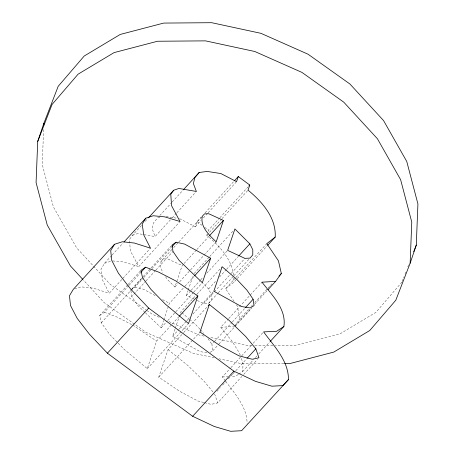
<?xml version="1.0" encoding="UTF-8"?>
<svg xmlns="http://www.w3.org/2000/svg" width="454" height="454" viewBox="0 0 454 454"><rect width="100%" height="100%" fill="white"/><g stroke="black" fill="none" stroke-linecap="round" stroke-linejoin="round"><path stroke-width="0.34" stroke-dasharray="2.27 1.7" d="M43.618 129.549L42.228 164.399L53.385 206.865L76.59 247.788L110.248 284.374L145.774 309.651M238.725 374.175L242.646 371.576L243.089 363.45L241.119 357.769M171.941 249.467L161.034 261.391L160.608 266.821L162.782 272.894M127.631 284.947L99.659 315.536L101.293 322.811L109.664 334.433L124.112 349.274L147.278 368.654L156.607 341.09L171.782 324.502M145.462 312.806L161.102 327.822L163.565 320.535M163.792 319.877L169.393 303.323L184.568 286.729M165.562 276.815L167.549 279.619L174.921 286.99L182.179 265.55L183.603 263.995M179.602 218.646L195.311 226.756L197.036 221.654L201.304 216.989M203.784 402.494L197.842 400.973L179.182 390.99L158.752 377.149L168.082 349.586L183.257 332.998M206.928 352.701L200.186 351.646L172.577 336.312L175.04 329.031M175.267 328.367L179.075 317.113M180.42 313.141L180.868 311.813L196.514 294.708M194.079 299.038L186.395 295.48L187.984 290.793M188.211 290.123L192.973 276.055M233.611 275.107C231.608 258.74 218.942 245.427 206.786 235.251L207.217 233.975M208.08 231.421L208.511 230.15L219.418 218.221M402.204 281.395L403.998 276.77M405.025 274.131L405.791 272.15M407.84 266.873L408.606 264.892M111.639 255.517L104.528 263.292L100.964 269.273L102.473 279.965L109.244 293.273L150.495 248.168M141.444 225.507L132.432 235.354L129.543 239.36L130.292 250.767L138.765 266.612L180.017 221.507M234.332 326.488L240.07 318.612L249.081 308.76M401.949 282.053L375.906 312.352L339.927 333.917L296.456 345.278L275.283 345.449M197.28 300.52L203.676 303.482L208.772 303.187L211.513 300.026L211.558 294.958L208.602 288.937L202.62 282.978M112.115 254.995L123.017 243.072M145.235 221.359L148.078 218.249M159.819 215.525L171.669 202.563M172.145 202.041L183.053 190.118M132.432 235.354L137.658 233.555L155.086 236.562L171.686 218.419M172.157 217.903L176.424 213.232M176.901 212.716L196.338 191.457M128.107 284.431L140.905 270.431M99.659 315.536L104.341 312.301L128.522 285.861M128.993 285.345L140.377 272.899M131.768 289.056L142.675 277.133M143.146 276.611L172.072 244.99M101.293 322.811L131.637 289.635M132.114 289.113L142.545 277.706M130.82 290.089L134.832 287.32L143.368 277.984M143.844 277.468L151.432 269.171M151.903 268.654L171.345 247.396M205.094 212.841L233.543 181.736M173.695 247.566L178.581 242.209M178.91 241.863L201.667 216.978M195.311 226.756L200.997 220.536M203.369 217.943L207.637 213.278M208.108 212.761L236.557 181.651M144.957 312.318L137.891 305.536L131.722 296.507L145.473 281.469M145.95 280.952L155.433 270.584M155.904 270.068L172.974 251.403M219.889 217.704L247.867 187.116M206.786 235.251L221.484 219.18M221.955 218.663L248.037 190.147M184.074 263.479L196.4 249.995M196.877 249.479L209.203 236.001M174.921 286.99L177.769 283.875M179.665 281.803L190.095 270.397M190.567 269.88L216.172 241.886M194.13 273.524L209.3 256.936M209.776 256.414L233.01 231.012M185.039 286.213L194.051 276.361M186.395 295.48L190.663 290.815M191.14 290.299L200.146 280.447M200.623 279.925L202.995 277.337M206.786 273.189L227.647 250.375M161.102 327.822L167.265 321.08M167.736 320.564L175.323 312.267M175.8 311.75L193.342 292.569M193.818 292.047L202.353 282.717M196.991 294.186L221.643 267.23M172.253 323.986L178.893 316.727M208.602 288.937L216.189 280.64M219.509 277.014L226.143 269.755M226.62 269.233L238.475 256.272M172.577 336.312L178.74 329.576M179.216 329.059L186.327 321.279M186.798 320.762L189.647 317.652M192.967 314.02L213.352 291.729M203.676 303.482L230.706 273.932M231.177 273.41L244.927 258.377M147.278 368.654L188.529 323.549M208.772 303.187L217.784 293.335M218.255 292.819L233.43 276.225M233.906 275.709L250.023 258.082M183.728 332.476L208.386 305.519M234.088 301.354L225.581 288.738L235.541 277.848M236.012 277.332L266.833 243.633M225.581 288.738L233.958 282.167L236.801 279.057M237.272 278.54L267.145 245.875M158.752 377.149L200.004 332.044M240.24 355.249L239.587 353.354L232.136 341.3L220.735 327.277L228.322 318.98M228.799 318.464L261.986 282.172M210.043 352.372L212.79 350.755L211.887 344.342L214.254 341.754M214.731 341.232L231.801 322.567M232.272 322.051L245.075 308.05M250.977 306.683L252.872 304.611M254.768 302.54L267.571 288.54M268.047 288.023L269.943 285.946M270.414 285.43L272.315 283.353M235.28 325.45L250.449 308.862M254.717 304.197L267.519 290.197M212.79 350.755L218.476 344.535M218.953 344.019L251.669 308.243M225.343 380.855L222.358 376.99L230.422 368.177M230.893 367.661L251.283 345.363M253.179 343.292L263.609 331.885M216.961 391.303L220.275 387.676M222.647 385.083L225.967 381.456M228.339 378.863L232.607 374.198M233.078 373.676L246.828 358.643M242.646 371.576L253.548 359.653M255.443 357.576L256.868 356.021M258.763 353.95L269.67 342.027M204.442 402.664L211.048 404.361L217.693 402.897L241.874 376.457M243.77 374.38L257.52 359.347M161.034 261.391L163.264 258.973L167.532 258.859L182.179 265.55M238.168 374.55L235.371 376.406L230.575 376.621M104.528 263.292L112.013 260.857M74.587 288.965L81.175 286.86L93.166 288.154L109.244 293.273M159.933 217.33L157.918 217.597L153.628 222.715L152.135 228.634L155.086 236.562M220.735 327.277L233.651 326.528M222.358 376.99L227.84 376.746M251.993 345.636L248.469 345.664L210.162 337.401M254.819 345.613L274.579 345.454M283.954 363.495L242.317 363.83L219.061 358.813M112.688 260.919L123.426 261.964L138.765 266.612M165.971 216.53L176.878 218.221M204.011 336.074L199.221 335.041L168.871 321.58M214.277 357.78L193.069 353.206L145.927 332.305L135.042 324.559M134.832 287.32L143.419 289.204L155.79 295.929M104.341 312.301L117.518 317.267L132.018 324.741M159.184 317.284L152.079 314.134L146.347 310.059M132.647 325.064L156.607 341.09M162.589 299.623L169.393 303.323M134.469 324.15L104.102 302.546L83.241 279.868M197.036 221.654L201.956 225.292M204.686 227.318L208.511 230.15M168.082 349.586L187.82 365.47L204.408 381.576L213.261 392.29M181.906 312.715L189.176 319.02M189.693 319.468L195.924 324.871L200.123 329.349M200.589 329.842L203.852 333.321M225.769 381.405C234.973 393.873 246.953 407.005 247.118 423.332M208.028 338.701L211.887 344.342M236.409 304.793L237.187 305.939L240.07 318.612M214.589 393.896L217.693 402.897M130.911 290.73L131.722 296.507M233.748 277.933L233.958 282.167"/><path stroke-width="0.68" d="M284.664 363.489L290.31 363.444L333.775 352.083L369.76 330.518L395.803 300.219L410.132 263.252L416.284 245.086L417.924 203.965L406.761 161.493L383.562 120.571L349.898 83.984L308.073 54.225L260.931 33.324L211.683 22.7L163.69 23.08L120.225 34.442L84.24 56.007L58.197 86.305L43.868 123.278L37.716 141.444L36.076 182.565L47.239 225.031L70.438 265.953L82.764 279.352M43.783 125.366L43.868 123.278M410.132 263.252L411.772 222.131L400.615 179.659L377.41 138.737L343.752 102.15L301.921 72.39L254.779 51.489L205.531 40.866L157.544 41.246L114.073 52.607L78.094 74.172L52.051 104.477L37.716 141.444M270.141 341.504L283.892 326.471C286.587 308.896 271.725 294.913 261.986 282.172L275.578 281.384L281.321 273.507L278.433 260.834L266.833 243.633L275.203 237.062C276.304 217.704 262.049 201.689 248.037 190.147L249.762 185.045L238.288 176.549L234.491 180.698M197.859 295.985L188.529 323.549L165.364 304.169L150.91 289.329L142.545 277.706L140.905 270.431L145.592 267.196L158.769 272.167L175.794 280.93L197.859 295.985L179.37 316.205M210.645 258.218L202.353 282.717L179.143 260.431L172.974 251.403L172.072 244.99L176.084 242.215L184.67 244.099L210.645 258.218L194.522 275.845M223.43 220.445L216.172 241.886C209.351 235.166 200.027 226.943 202.285 216.286L204.516 213.868L208.783 213.755L223.43 220.445L209.68 235.478M238.288 176.549L236.557 181.651L220.854 173.542L207.217 171.43L199.17 172.492L183.524 189.602M209.334 304.481L200.004 332.044L220.434 345.886L239.093 355.868L252.299 359.256L258.945 357.792L255.84 348.791L245.659 336.471L229.071 320.365L209.334 304.481L208.386 305.519M413.725 251.686L416.284 245.086M199.17 172.492L194.874 177.61L193.387 183.529L196.338 191.457L178.904 188.45L173.683 190.249L170.789 194.255L171.544 205.662L180.017 221.507L164.677 216.859L153.265 215.752L145.779 218.187L142.215 224.168L143.725 234.86L150.495 248.168L134.418 243.049L122.427 241.755L114.522 244.28L73.27 289.385L69.456 295.741L70.501 305.525L77.174 318.368L89.478 334.252L107.411 353.189L192.661 416.284L214.316 426.488L230.626 431.3L241.59 430.715L288.449 379.629C288.665 360.771 273.983 346.181 263.609 331.885L276.622 331.301L283.892 326.471M114.522 244.28L110.708 250.636L111.752 260.42L118.426 273.263L130.729 289.147L148.662 308.084L233.912 371.179L255.568 381.383L271.878 386.195L282.842 385.611L288.449 379.629M123.965 242.033L145.779 218.187M148.554 217.727L173.683 190.249M140.848 272.383L145.592 267.196M171.816 246.88L176.084 242.215M248.815 186.078L249.762 185.045M107.411 353.189L148.662 308.084M238.946 255.755L249.853 243.832L234.905 228.941L227.647 250.375L244.927 258.377L250.023 258.082L252.759 254.921L252.81 249.853L249.853 243.832M267.622 245.359L275.203 237.062M245.552 307.534L253.133 299.237L246.97 290.208L237.175 279.766L222.119 266.708L213.828 291.213L241.437 306.541L250.199 307.914L254.041 305.656L253.133 299.237M278.949 276.094L281.321 273.507M267.996 289.68L275.578 281.384M192.661 416.284L233.912 371.179M247.305 358.127L255.84 348.791"/></g></svg>
